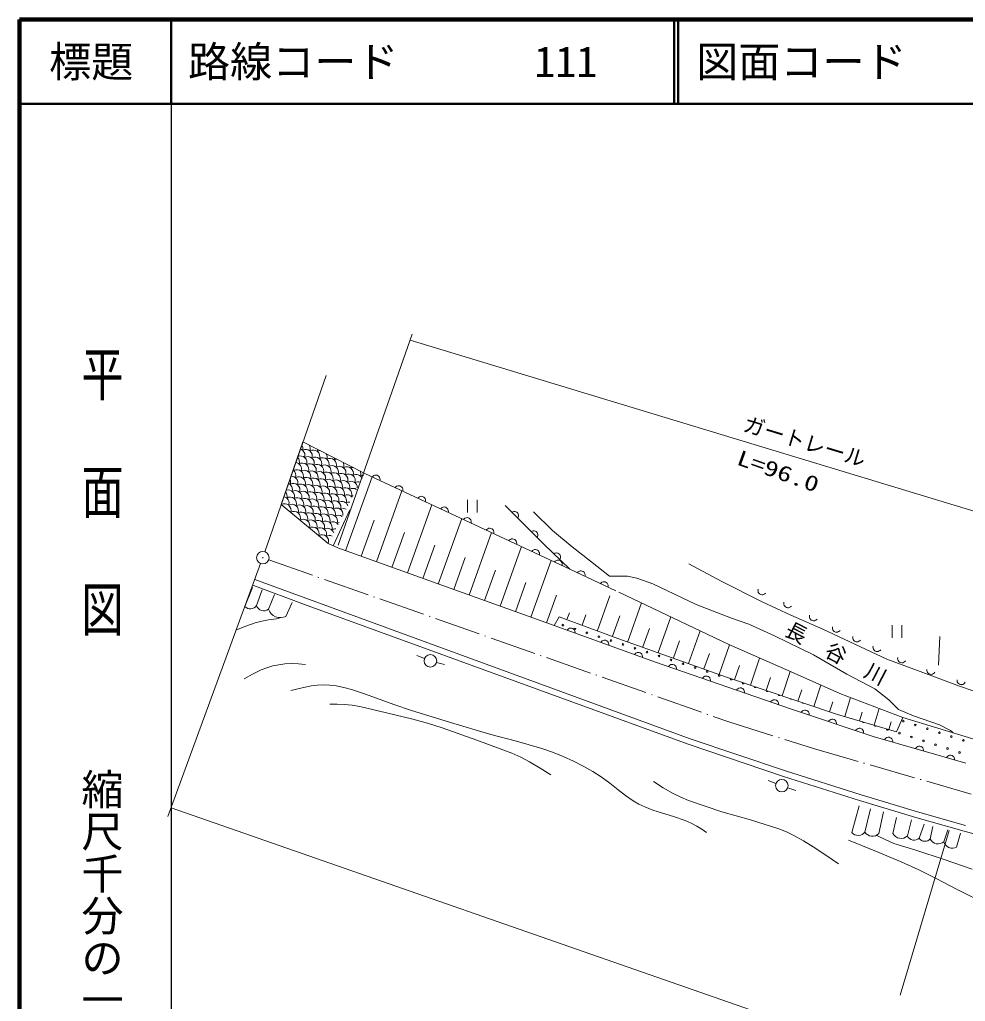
# Model space of a CAD drawing. Units: millimetres, scale not verified. Extents: x 16806 to 656806, y -100581 to 259419.
# Drawn here: x 16806 to 129167, y 142711 to 259419 of the extents above; entities that cross this region are included whole.
import ezdxf
from ezdxf.enums import TextEntityAlignment as Align

# ---------------------------------------------------------------- set-up
doc = ezdxf.new("R2010")
doc.units = ezdxf.units.MM
doc.header["$LTSCALE"] = 1000
doc.linetypes.add('USER1', pattern=[7.000001, 5.508197, -0.688525, 0.114754, -0.688525])
for name, color, linetype, lineweight in [('M-TTL', 2, 'Continuous', 140), ('M-TTL-BAND', 7, 'Continuous', 25), ('M-TTL-LINE', 7, 'Continuous', 50), ('S-BGD', 1, 'Continuous', 13), ('S-BGD-HTXT', 6, 'Continuous', 13), ('S-BMK', 3, 'USER1', 13)]:
    doc.layers.add(name, color=color, linetype=linetype, lineweight=lineweight)
doc.layers.add('M-TTL-TXT', color=7, linetype='Continuous')
doc.styles.add('@ＭＳ ゴシック', font='')
doc.styles.add('ＭＳ ゴシック', font='')
doc.styles.get('@ＭＳ ゴシック').set_extended_font_data('@MS Gothic')
doc.styles.get('ＭＳ ゴシック').set_extended_font_data('MS Gothic')

# ---------------------------------------------------------------- blocks, each defined once
blk = doc.blocks.new('BUHIN39')
at = {"layer": 'S-BGD'}
blk.add_circle((0, 0), 746, dxfattribs=at)
blk = doc.blocks.new('BUHIN208')
at = {"layer": 'S-BGD'}
blk.add_lwpolyline([(-480, 139), (-410, 239), (-325, 316), (-203, 395), (-81, 422), (42, 423), (191, 379), (294, 313), (383, 225), (446, 92), (476, -18), (480, -139)], dxfattribs=at)
blk = doc.blocks.new('BUHIN209')
at = {"layer": 'S-BGD'}
blk.add_lwpolyline([(-474, 158), (-400, 255), (-312, 328), (-187, 402), (-64, 425), (58, 421), (206, 372), (306, 301), (391, 210), (449, 74), (475, -37), (474, -158)], dxfattribs=at)
blk = doc.blocks.new('BUHIN210')
at = {"layer": 'S-BGD'}
blk.add_lwpolyline([(-472, 164), (-397, 259), (-308, 332), (-183, 405), (-59, 425), (63, 420), (210, 369), (309, 298), (394, 205), (450, 69), (475, -43), (472, -164)], dxfattribs=at)
blk = doc.blocks.new('BUHIN211')
at = {"layer": 'S-BGD'}
blk.add_lwpolyline([(-470, 170), (-394, 264), (-304, 336), (-178, 407), (-54, 426), (69, 419), (214, 367), (313, 294), (396, 200), (451, 63), (474, -49), (470, -170)], dxfattribs=at)
blk = doc.blocks.new('BUHIN212')
at = {"layer": 'S-BGD'}
blk.add_lwpolyline([(-452, 213), (-367, 300), (-271, 363), (-139, 422), (-14, 429), (108, 411), (248, 345), (339, 263), (413, 162), (455, 21), (467, -93), (452, -213)], dxfattribs=at)
blk = doc.blocks.new('BUHIN214')
at = {"layer": 'S-BGD'}
blk.add_lwpolyline([(-354, 354), (-244, 407), (-133, 433), (12, 444), (133, 408), (240, 350), (350, 240), (408, 133), (444, 12), (435, -134), (408, -246), (354, -354)], dxfattribs=at)
blk = doc.blocks.new('BUHIN215')
at = {"layer": 'S-BGD'}
blk.add_lwpolyline([(-453, 212), (-368, 299), (-272, 362), (-140, 421), (-15, 429), (107, 411), (247, 345), (339, 264), (413, 163), (455, 22), (468, -92), (453, -212)], dxfattribs=at)
blk = doc.blocks.new('BUHIN224')
at = {"layer": 'S-BGD'}
blk.add_lwpolyline([(451, -216), (365, -302), (269, -364), (136, -422), (11, -429), (-110, -410), (-250, -343), (-341, -261), (-414, -159), (-455, -18), (-467, 96), (-451, 216)], dxfattribs=at)
blk = doc.blocks.new('BUHIN225')
at = {"layer": 'S-BGD'}
blk.add_lwpolyline([(446, -226), (358, -310), (261, -370), (126, -426), (1, -429), (-120, -407), (-258, -337), (-347, -253), (-418, -150), (-455, -8), (-465, 106), (-446, 226)], dxfattribs=at)
blk = doc.blocks.new('BUHIN44')
at = {"layer": 'S-BGD'}
for p, q in [((-578, 750), (-578, -750)), ((574, -750), (574, 750))]:
    blk.add_line(p, q, dxfattribs=at)
blk = doc.blocks.new('BUHIN247')
at = {"layer": 'S-BMK', "linetype": 'Continuous'}
for radius in [746, 22.5]:
    blk.add_circle((0, 0), radius, dxfattribs=at)

msp = doc.modelspace()

# ---------------------------------------------------------------- linework, layer by layer
at = {"layer": 'M-TTL'}
for p, q in [((16806, 259419), (16806, -100581)), ((656806, 259419), (16806, 259419))]:
    msp.add_line(p, q, dxfattribs=at)
at = {"layer": 'M-TTL-BAND'}
msp.add_line((34806, 249419), (34806, -100581), dxfattribs=at)
at = {"layer": 'M-TTL-LINE'}
for p, q in [((34806, 259419), (34806, 249419)), ((94556, 259419), (94556, 249419)), ((95056, 259419), (95056, 249419)), ((16806, 249419), (656806, 249419))]:
    msp.add_line(p, q, dxfattribs=at)
at = {"layer": 'S-BGD'}
for p, q in [((47888, 201771), (50471, 209224)), ((50471, 209224), (57809, 205482)), ((57809, 205482), (82156, 194097)), ((55528, 196279), (58683, 205074)), ((59199, 194962), (62232, 203414)), ((53468, 197141), (47888, 201771)), ((54039, 196875), (56025, 201131)), ((62871, 193644), (65781, 201755)), ((79095, 197058), (74489, 201663)), ((77869, 200888), (80127, 198670)), ((57364, 195620), (58911, 199932)), ((66542, 192327), (69329, 200095)), ((61035, 194303), (62521, 198444)), ((70214, 191010), (72878, 198436)), ((80127, 198670), (82465, 196735)), ((54610, 196608), (53468, 197141)), ((80310, 187388), (54610, 196608)), ((64707, 192986), (66131, 196955)), ((73885, 189693), (76426, 196776)), ((82156, 194097), (79095, 197058)), ((82465, 196735), (84642, 195042)), ((68378, 191669), (69741, 195467)), ((77556, 188376), (79975, 195117)), ((84642, 195042), (86900, 193268)), ((72049, 190352), (73351, 193979)), ((87621, 191526), (82156, 194097)), ((96321, 194730), (100221, 192642)), ((44744, 192863), (96460, 173938)), ((86900, 193268), (87948, 193268)), ((87948, 193268), (89037, 193268)), ((89037, 193268), (90125, 193026)), ((90125, 193026), (92020, 192341)), ((100221, 192642), (105027, 190201)), ((43577, 189661), (44464, 191929)), ((50667, 189906), (44504, 192206)), ((44948, 189763), (45621, 191614)), ((75721, 189034), (76961, 192491)), ((92020, 192341), (97181, 189881)), ((46378, 189321), (47093, 191067)), ((79392, 187717), (80571, 191002)), ((85442, 186791), (86928, 190919)), ((88011, 191370), (100967, 185165)), ((48439, 188480), (49175, 190142)), ((96228, 173278), (50667, 189906)), ((89057, 185490), (90709, 190078)), ((97181, 189881), (101374, 188269)), ((105027, 190201), (108449, 188641)), ((80310, 187388), (80923, 188419)), ((80923, 188419), (87887, 185856)), ((81827, 188093), (82124, 188919)), ((83634, 187442), (84080, 188681)), ((87249, 186141), (88108, 188526)), ((92672, 184188), (94192, 188410)), ((101374, 188269), (103430, 187543)), ((108449, 188641), (112248, 186955)), ((92338, 183054), (80310, 187388)), ((90865, 184839), (91658, 187041)), ((96287, 182886), (97676, 186742)), ((103430, 187543), (106505, 186172)), ((112248, 186955), (119857, 183379)), ((87887, 185856), (100806, 181259)), ((106505, 186172), (111110, 183920)), ((125961, 182676), (126130, 186069)), ((94480, 183537), (95207, 185557)), ((99903, 181585), (101161, 185080)), ((100967, 185165), (108812, 181731)), ((64912, 183476), (63983, 183846)), ((98095, 182236), (98756, 184072)), ((103629, 180308), (104713, 183525)), ((111110, 183920), (115102, 181622)), ((119857, 183379), (123482, 182027)), ((66335, 183011), (67303, 182760)), ((108527, 177444), (92338, 183054)), ((101747, 180942), (102317, 182633)), ((100806, 181259), (113976, 176819)), ((105510, 179674), (106025, 181200)), ((107391, 179039), (108365, 181927)), ((108812, 181731), (114237, 179311)), ((115102, 181622), (118408, 179848)), ((123482, 182027), (128457, 180184)), ((109273, 178405), (109730, 179761)), ((111154, 177771), (112009, 180305)), ((118408, 179848), (120061, 178557)), ((128457, 180184), (131708, 179079)), ((114237, 179311), (121720, 176441)), ((114850, 176563), (115513, 178822)), ((118224, 174212), (108527, 177444)), ((113036, 177136), (113433, 178314)), ((118346, 175538), (118925, 177513)), ((120061, 178557), (121230, 177388)), ((113976, 176819), (120968, 174769)), ((116598, 176051), (116909, 177109)), ((120968, 174769), (121720, 176441)), ((121230, 177388), (123004, 176663)), ((121720, 176441), (130043, 173934)), ((123004, 176663), (126077, 175574)), ((120094, 175026), (120363, 175942)), ((126077, 175574), (127408, 174929)), ((96461, 173938), (107794, 170118)), ((129231, 171019), (118224, 174212)), ((127408, 174929), (127730, 174647)), ((107576, 169453), (96228, 173278)), ((116575, 166603), (107576, 169453)), ((107794, 170118), (116783, 167271)), ((106658, 168621), (105722, 168974)), ((108067, 168107), (109010, 167775)), ((116783, 167271), (123500, 165230)), ((115697, 162799), (116560, 165961)), ((123303, 164558), (116575, 166603)), ((117230, 162831), (117901, 165609)), ((118891, 162671), (119434, 165258)), ((123500, 165230), (129202, 163609)), ((120552, 162671), (120999, 164555)), ((122276, 162384), (122755, 164300)), ((129013, 162935), (123303, 164558)), ((123681, 162096), (124256, 163757)), ((124991, 162032), (125310, 163501)), ((121406, 143466), (127229, 163012)), ((126620, 161681), (127099, 163118)), ((128121, 161042), (128600, 162703)), ((134383, 161450), (129013, 162935))]:
    msp.add_line(p, q, dxfattribs=at)
for points in [[(80266, 195925), (80374, 195980), (80485, 196008), (80630, 196021), (80751, 195988), (80860, 195931), (80971, 195824), (81031, 195717), (81069, 195597), (81062, 195450), (81038, 195339), (80985, 195230)], [(42553, 186866), (43660, 187318), (44791, 187714), (45561, 187917), (46355, 188063), (47000, 188150), (47648, 188225)], [(122049, 183190), (121967, 183101), (121872, 183036), (121741, 182974), (121616, 182963), (121495, 182978), (121353, 183041), (121259, 183120), (121183, 183219), (121138, 183359), (121122, 183473), (121134, 183593)], [(43491, 181038), (44487, 181598), (45516, 182106), (46192, 182374), (46892, 182585), (47598, 182736), (48324, 182830), (49122, 182862), (49919, 182834), (50337, 182804), (50765, 182770)], [(125538, 181840), (125462, 181745), (125373, 181673), (125246, 181602), (125123, 181582), (125000, 181589), (124854, 181641), (124755, 181713), (124672, 181807), (124617, 181943), (124593, 182055), (124597, 182176)], [(129132, 180638), (129059, 180541), (128972, 180466), (128848, 180391), (128725, 180367), (128602, 180370), (128454, 180418), (128353, 180487), (128267, 180578), (128208, 180713), (128181, 180824), (128180, 180945)], [(49033, 179653), (50227, 179962), (51434, 180213), (52172, 180309), (52923, 180346), (53656, 180314), (54399, 180220), (55325, 180032), (56240, 179786), (57884, 179238), (59508, 178634), (61367, 177955), (63246, 177333), (68013, 175871), (72804, 174450), (75837, 173640), (78853, 172771), (80119, 172330), (81365, 171833), (82612, 171263), (83839, 170635), (84889, 170039), (85909, 169390), (86934, 168651), (87936, 167855), (88799, 167181), (89689, 166561), (90365, 166169), (91079, 165825), (92055, 165445), (93068, 165116), (94478, 164694), (95867, 164216), (96574, 163898), (97265, 163521), (97846, 163167), (98429, 162794)], [(79898, 169635), (78656, 170441), (77387, 171194), (76347, 171722), (75280, 172198), (71140, 173748), (66995, 175236), (65270, 175770), (63519, 176250), (60386, 177031), (57233, 177756), (56307, 177903), (55375, 177990), (54519, 178023), (53660, 178035)], [(92108, 168855), (93271, 168112), (94462, 167423), (95348, 166991), (96270, 166609), (98235, 165899), (100217, 165247), (103624, 164274), (107022, 163241), (107922, 162866), (108798, 162436), (109947, 161787), (111077, 161079), (112592, 160079), (114103, 159070)], [(129980, 158434), (126638, 159586), (123268, 160684), (121962, 161063), (120678, 161497), (119736, 161903), (118806, 162369), (118734, 162406), (118663, 162443)], [(115267, 161884), (118415, 160613), (121540, 159287), (123622, 158339), (125681, 157335), (128183, 156020), (130716, 154757)]]:
    msp.add_lwpolyline(points, dxfattribs=at)
for centre in [(81346, 187438), (82774, 186979), (84202, 186521), (85630, 186062), (87058, 185604), (88487, 185145), (89915, 184687), (91343, 184228), (92771, 183770), (94199, 183311), (95628, 182853), (97056, 182394), (98484, 181935), (121794, 176027), (123222, 175568), (124650, 175110), (121335, 174599), (122763, 174140), (126078, 174651), (127506, 174193), (124191, 173682), (125620, 173223), (127048, 172764), (128934, 173734), (128476, 172306)]:
    msp.add_circle(centre, 99.5, dxfattribs=at)
for centre, radius, start, end in [((49924, 207631), 772, 340.45715, 71.20462), ((49689, 208484), 772, 340.45715, 30.86057), ((50805, 207558), 772, 340.45715, 120.1741), ((50571, 208411), 772, 340.45715, 34.52045), ((51687, 207485), 772, 340.45715, 120.1741), ((51452, 208338), 772, 340.45715, 359.42984), ((52568, 207412), 772, 93.9856, 120.1741), ((52568, 207412), 772, 340.45715, 31.98499), ((49512, 205999), 772, 340.45715, 82.05264), ((49277, 206852), 772, 340.45715, 43.81845), ((50159, 206779), 772, 340.45715, 111.75259), ((50393, 205926), 772, 340.45715, 120.1741), ((51040, 206705), 772, 340.45715, 120.1741), ((51275, 205853), 772, 340.45715, 120.1741), ((51921, 206632), 772, 340.45715, 120.1741), ((52803, 206559), 772, 340.45715, 120.1741), ((53684, 206486), 772, 340.45715, 120.1741), ((53449, 207338), 772, 340.45715, 358.03384), ((54565, 206412), 772, 96.34665, 120.1741), ((54565, 206412), 772, 340.45715, 29.62393), ((48865, 205220), 772, 340.45715, 55.40326), ((48631, 206073), 772, 340.45715, 4.59457), ((49747, 205147), 772, 340.45715, 120.1741), ((50628, 205074), 772, 340.45715, 120.1741), ((51509, 205000), 772, 340.45715, 120.1741), ((52156, 205780), 772, 340.45715, 120.1741), ((52391, 204927), 772, 340.45715, 120.1741), ((53037, 205706), 772, 340.45715, 120.1741), ((53272, 204854), 772, 340.45715, 120.1741), ((53919, 205633), 772, 340.45715, 120.1741), ((54153, 204780), 772, 340.45715, 120.1741), ((54800, 205560), 772, 340.45715, 120.1741), ((55035, 204707), 772, 340.45715, 120.1741), ((55681, 205486), 772, 340.45715, 120.1741), ((55447, 206339), 772, 340.45715, 356.65356), ((56563, 205413), 772, 98.56827, 120.1741), ((56563, 205413), 772, 340.45715, 27.40231), ((48453, 203588), 772, 340.45715, 66.36346), ((48219, 204441), 772, 340.45715, 24.20612), ((49335, 203515), 772, 340.45715, 120.1741), ((49100, 204367), 772, 340.45715, 93.32935), ((49981, 204294), 772, 340.45715, 120.1741), ((50863, 204221), 772, 340.45715, 120.1741), ((51744, 204148), 772, 340.45715, 120.1741), ((52625, 204074), 772, 340.45715, 120.1741), ((53507, 204001), 772, 340.45715, 120.1741), ((54388, 203928), 772, 340.45715, 120.1741), ((55269, 203854), 772, 340.45715, 120.1741), ((55916, 204634), 772, 340.45715, 120.1741), ((56151, 203781), 772, 359.84396, 120.1741), ((56797, 204560), 772, 24.80368, 120.1741), ((57032, 203708), 772, 72.16156, 120.1741), ((57678, 204487), 772, 88.89841, 120.1741), ((47807, 202809), 772, 340.45715, 38.23993), ((48688, 202735), 772, 340.45715, 105.6279), ((49569, 202662), 772, 340.45715, 120.1741), ((50216, 203442), 772, 340.45715, 120.1741), ((50451, 202589), 772, 340.45715, 120.1741), ((51097, 203368), 772, 340.45715, 120.1741), ((51332, 202516), 772, 340.45715, 120.1741), ((51979, 203295), 772, 340.45715, 120.1741), ((52213, 202442), 772, 340.45715, 120.1741), ((52860, 203222), 772, 340.45715, 120.1741), ((53095, 202369), 772, 340.45715, 120.1741), ((53741, 203148), 772, 340.45715, 120.1741), ((54623, 203075), 772, 340.45715, 120.1741), ((55504, 203002), 772, 340.45715, 120.1741), ((56385, 202928), 772, 56.24487, 120.1741), ((48041, 201956), 772, 340.45715, 77.15805), ((48923, 201883), 772, 340.45715, 120.1741), ((49804, 201810), 772, 340.45715, 120.1741), ((50685, 201736), 772, 340.45715, 120.1741), ((51567, 201663), 772, 340.45715, 120.1741), ((52448, 201590), 772, 340.45715, 120.1741), ((53329, 201516), 772, 340.45715, 120.1741), ((53976, 202296), 772, 340.45715, 120.1741), ((54211, 201443), 772, 340.45715, 120.1741), ((54857, 202222), 772, 340.45715, 120.1741), ((55092, 201370), 772, 21.00705, 120.1741), ((55739, 202149), 772, 39.81024, 120.1741), ((55973, 201296), 772, 85.67618, 120.1741), ((56620, 202076), 772, 104.59341, 120.1741), ((48276, 201103), 772, 340.45715, 120.1741), ((49157, 201030), 772, 340.45715, 120.1741), ((49392, 200178), 772, 340.45715, 120.1741), ((50039, 200957), 772, 340.45715, 120.1741), ((50273, 200104), 772, 340.45715, 120.1741), ((50920, 200884), 772, 340.45715, 120.1741), ((51155, 200031), 772, 340.45715, 120.1741), ((51801, 200810), 772, 340.45715, 120.1741), ((52683, 200737), 772, 340.45715, 120.1741), ((53564, 200664), 772, 340.45715, 120.1741), ((54445, 200590), 772, 352.56268, 120.1741), ((55326, 200517), 772, 69.20612, 120.1741), ((50508, 199252), 772, 340.45715, 120.1741), ((51389, 199178), 772, 340.45715, 120.1741), ((52036, 199958), 772, 340.45715, 120.1741), ((52271, 199105), 772, 340.45715, 120.1741), ((52917, 199884), 772, 340.45715, 120.1741), ((53152, 199032), 772, 340.45715, 120.1741), ((53799, 199811), 772, 340.45715, 120.1741), ((54033, 198958), 772, 36.60059, 120.1741), ((54680, 199738), 772, 53.29269, 120.1741), ((54914, 198885), 772, 100.76437, 120.1741), ((51624, 198326), 772, 340.45715, 120.1741), ((52505, 198252), 772, 340.45715, 120.1741), ((53386, 198179), 772, 16.97311, 120.1741), ((54268, 198106), 772, 82.52982, 120.1741), ((52740, 197400), 772, 340.45715, 120.1741), ((53621, 197326), 772, 66.26855, 120.1741), ((44224, 190226), 859, 221.10574, 327.36594), ((45829, 190079), 936, 199.70798, 305.96819), ((47782, 189816), 1489, 199.41693, 296.17612), ((99912, 181477), 99.5, 88.11765, 52.71327), ((101340, 181018), 99.5, 125.85858, 16.88039), ((102768, 180560), 99.5, 140.12171, 2.61727), ((104197, 180101), 99.5, 153.09324, 349.64573), ((105625, 179643), 99.5, 165.64256, 337.09642), ((107053, 179184), 99.5, 178.4051, 324.33388), ((108481, 178726), 99.5, 192.12808, 310.61089), ((109909, 178267), 99.5, 208.24565, 294.49332), ((111338, 177808), 99.5, 232.87135, 269.86763), ((115622, 176433), 99.5, 231.6296, 275.68642), ((117050, 175974), 99.5, 196.5705, 310.74552), ((118479, 175516), 99.5, 172.84848, 334.46755), ((119907, 175057), 99.5, 150.71843, 356.5976), ((116452, 163390), 958, 218.06339, 324.32359), ((118120, 163374), 1043, 211.37758, 317.63777), ((121522, 163174), 1093, 207.40758, 313.66779), ((123087, 162767), 896, 205.30977, 311.56998), ((124360, 162555), 819, 214.07719, 320.3374), ((125937, 162467), 1041, 204.69844, 310.95865), ((127610, 161925), 1020, 193.8186, 300.0788)]:
    msp.add_arc(centre, radius, start, end, dxfattribs=at)
at = {"layer": 'S-BGD-HTXT'}
for p, q in [((54665, 196929), (63457, 222026)), ((150010, 194965), (63213, 221329)), ((45944, 196165), (53213, 217130)), ((45441, 194752), (34428, 164677)), ((34815, 165733), (104537, 141393))]:
    msp.add_line(p, q, dxfattribs=at)
at = {"layer": 'S-BMK'}
for p, q in [((46406, 195206), (101049, 175949)), ((101049, 175949), (111121, 172760)), ((111121, 172760), (130640, 167123))]:
    msp.add_line(p, q, dxfattribs=at)

# ---------------------------------------------------------------- block references
for name, p in [('BUHIN215', (59162, 204850)), ('BUHIN215', (61867, 203585)), ('BUHIN215', (64572, 202320)), ('BUHIN44', (70593, 201583)), ('BUHIN215', (67277, 201055)), ('BUHIN214', (75641, 200512)), ('BUHIN215', (69983, 199790)), ('BUHIN215', (72688, 198525)), ('BUHIN214', (77943, 198209)), ('BUHIN215', (75393, 197260)), ('BUHIN247', (45699, 195456)), ('BUHIN215', (78098, 195995)), ('BUHIN215', (80803, 194730)), ('BUHIN212', (83522, 193454)), ('BUHIN212', (86255, 192169)), ('BUHIN225', (104986, 191482)), ('BUHIN225', (108047, 189931)), ('BUHIN225', (111109, 188380)), ('BUHIN211', (82315, 186665)), ('BUHIN224', (113844, 187029)), ('BUHIN44', (121037, 186690)), ('BUHIN211', (86324, 185221)), ('BUHIN224', (116252, 185878)), ('BUHIN224', (118661, 184727)), ('BUHIN39', (65609, 183199)), ('BUHIN211', (90333, 183776)), ('BUHIN210', (94362, 182352)), ('BUHIN210', (98409, 180950)), ('BUHIN210', (102456, 179547)), ('BUHIN210', (106503, 178145)), ('BUHIN209', (110143, 176905)), ('BUHIN209', (113375, 175828)), ('BUHIN209', (116607, 174751)), ('BUHIN208', (120058, 173680)), ('BUHIN208', (123727, 172616)), ('BUHIN208', (127397, 171551)), ('BUHIN39', (107359, 168356))]:
    msp.add_blockref(name, p)

# ---------------------------------------------------------------- texts
at = {"layer": 'M-TTL-BAND', "style": '@ＭＳ ゴシック', "width": 1.4}
msp.add_text('平  面  図', height=3666, rotation=270, dxfattribs=at).set_placement((26583, 185894), align=Align.MIDDLE_RIGHT)
at = {"layer": 'M-TTL-BAND', "style": '@ＭＳ ゴシック'}
msp.add_text('縮尺千分の一', height=3666, rotation=270, dxfattribs=at).set_placement((26583, 140450), align=Align.MIDDLE_RIGHT)
at = {"layer": 'M-TTL-TXT', "style": 'ＭＳ ゴシック'}
msp.add_text('標題', height=3666, dxfattribs=at).set_placement((25306, 254419), align=Align.MIDDLE_CENTER)
for s, p in [('路線コード', (36806, 254419)), ('111', (77948, 254419)), ('図面コード', (97186, 254419))]:
    msp.add_text(s, height=3666, dxfattribs=at).set_placement(p, align=Align.MIDDLE_LEFT)
at = {"layer": 'S-BGD', "insert": (107472, 186115), "char_height": 1833, "attachment_point": 7, "rotation": 332.4, "style": 'ＭＳ ゴシック'}
msp.add_mtext('\\T2.12;長谷川', dxfattribs=at)
at = {"layer": 'S-BGD-HTXT', "style": 'ＭＳ ゴシック'}
msp.add_text('ガートレール', height=1833, rotation=343.1, dxfattribs=at).set_placement((102475, 210035), align=Align.BOTTOM_LEFT)
at = {"layer": 'S-BGD-HTXT', "style": 'ＭＳ ゴシック', "width": 1.35}
msp.add_text('L=96.0', height=1833, rotation=340.4, dxfattribs=at).set_placement((101680, 206059), align=Align.BOTTOM_LEFT)

doc.saveas('drawing.dxf')
